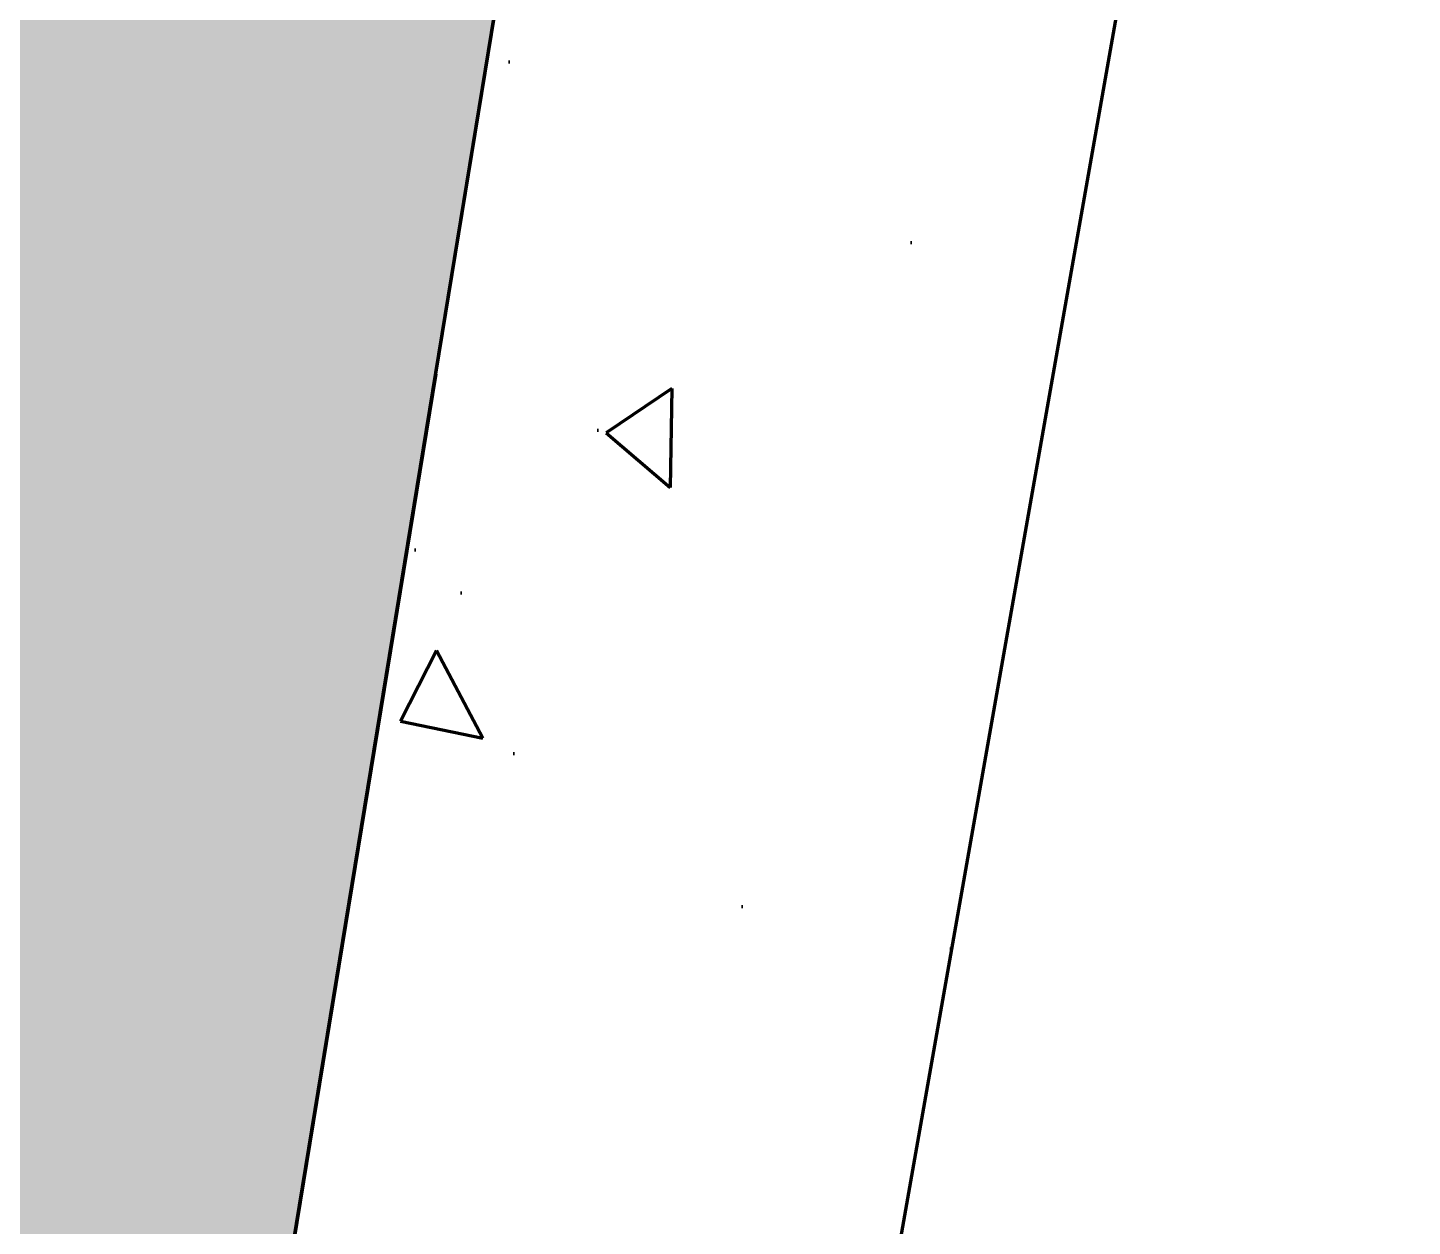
# Model space of a CAD drawing. Header units: millimetres. Extents: x 111 to 1506, y 14 to 566.
# Drawn here: x 247.002 to 251.503, y 93.324 to 97.221 of the extents above; entities that cross this region are included whole.
import ezdxf

# ---------------------------------------------------------------- set-up
doc = ezdxf.new("R2010")
doc.units = ezdxf.units.MM
doc.layers.add('G', color=254, linetype='Continuous', lineweight=5)

msp = doc.modelspace()

# ---------------------------------------------------------------- hatches: boundary and pattern name
at = {"lineweight": 100, "ltscale": 1000}
h = msp.add_hatch(dxfattribs=at)
h.set_pattern_fill('AR-HBONE', color=256, scale=0.046, angle=-22.08523, style=0)
h.set_pattern_definition([(22.914772, (797.12783, 1599.99595), (0.097837146, 0.241122153), [0.552, -0.184]), (112.914772, (797.29731, 1600.0676), (0.097837146, 0.241122153), [0.552, -0.184])])
edge = h.paths.add_edge_path()
edge.add_line((295.08201, 132.30753), (297.74963, 131.63818))
edge.add_line((297.74963, 131.63818), (297.54448, 130.9164))
edge.add_line((297.54448, 130.9164), (248.83294, 99.17733))
edge.add_line((248.83294, 99.17733), (247.06971, 88.40748))
edge.add_line((247.06971, 88.40748), (245.10407, 88.77997))
edge.add_line((245.10407, 88.77997), (247.00179, 100.37129))
edge.add_line((247.00179, 100.37129), (294.89948, 131.58008))
edge.add_line((294.89948, 131.58008), (295.07765, 132.30862))
edge.add_line((295.07765, 132.30862), (297.72701, 131.64385))
h = msp.add_hatch(dxfattribs=at)
h.set_pattern_fill('AR-CONC', color=256, scale=0.43, angle=-112.08523, style=0)
h.set_pattern_definition([(297.91477, (797.1278, 1599.996), (-1.4096564, -2.7564624), [0.3225, -3.5475]), (242.91477, (797.1278, 1599.996), (3.2214265, -0.6632436), [0.258, -2.838]), (348.36622, (797.0104, 1599.7662), (1.81177, -3.419706), [0.274083, -3.014911]), (294.09897, (797.9247, 1599.6726), (-2.384959, -3.984811), [0.48375, -5.32125]), (344.5504, (797.726, 1599.3405), (2.370263, -5.299045), [0.411124, -4.522369]), (239.09894, (797.9247, 1599.6726), (2.370263, -5.299045), [0.387, -4.257]), (268.91477, (797.5638, 1599.355), (-2.5692728, -1.7274413), [0.3225, -3.5475]), (213.91477, (797.5638, 1599.355), (2.495976, -2.1418645), [0.258, -2.838]), (319.36622, (797.3497, 1599.211), (-0.0732965, -3.869306), [0.274083, -3.014911]), (285.41477, (797.1278, 1599.996), (1.306753, -0.5866527), [0, -2.8036, 0, -2.881, 0, -2.84875]), (255.41477, (797.1278, 1599.996), (1.1462153, -1.685858), [0, -1.6426, 0, -2.7391, 0, -1.08575]), (215.41477, (797.4884, 1600.8845), (-0.9529202, -2.0905449), [0, -1.075, 0, -3.354, 0, -4.4505]), (205.41477, (797.65, 1601.283), (-0.5439914, -2.485543), [0, -1.3975, 0, -2.2274, 0, -3.1605])])
h.paths.add_polyline_path([(282.96656, 99.61994), (277.30419, 82.67801), (247.06971, 88.40748), (248.83294, 99.17733), (266.09547, 110.42511), (278.94457, 105.28216)])
h.paths.add_polyline_path([(249.37273, 90.63883), (276.04977, 85.5868), (280.7476, 99.29017), (277.65706, 103.64108), (266.27205, 108.15307), (250.61638, 97.6919)], flags=16)
at = {"layer": 'G', "lineweight": 100, "ltscale": 1000}
h = msp.add_hatch(dxfattribs=at)
h.set_pattern_fill('AR-HBONE', color=256, scale=0.046, angle=-105.01068, style=0)
h.set_pattern_definition([(299.989322, (1759.44181, -290.11183), (0.251336119, -0.067395514), [0.552, -0.184]), (29.989322, (1759.53378, -290.2712), (0.251336119, -0.067395514), [0.552, -0.184])])
edge = h.paths.add_edge_path()
edge.add_line((245.14386, 88.77243), (288.23794, 78.57046))
edge.add_line((288.23794, 78.57046), (200.7159, 95.15598))
edge.add_line((200.7159, 95.15598), (201.10543, 97.11776))
edge.add_line((201.10543, 97.11776), (290.19297, 80.23558))

# ---------------------------------------------------------------- linework, layer by layer
at = {"lineweight": 211, "ltscale": 1000}
msp.add_line((248.32843, 96.09575), (248.83294, 99.17733), dxfattribs=at)
at = {"lineweight": 100, "ltscale": 1000}
for p, q in [((250.61638, 97.6919), (249.36349, 90.58642)), ((248.32843, 96.09575), (247.06971, 88.40748))]:
    msp.add_line(p, q, dxfattribs=at)
for points in [[(282.96656, 99.61994), (277.30419, 82.67801), (247.06971, 88.40748), (248.83294, 99.17733), (266.09547, 110.42511), (278.94457, 105.28216), (282.96656, 99.61994), (280.7476, 99.29017), (278.4237, 92.33701), (275.98639, 85.89209)], [(282.96656, 99.61994), (277.30419, 82.67801), (247.06971, 88.40748), (248.83294, 99.17733), (266.09547, 110.42511), (278.94457, 105.28216), (282.96656, 99.61994)]]:
    msp.add_lwpolyline(points, dxfattribs=at)

doc.saveas('drawing.dxf')
